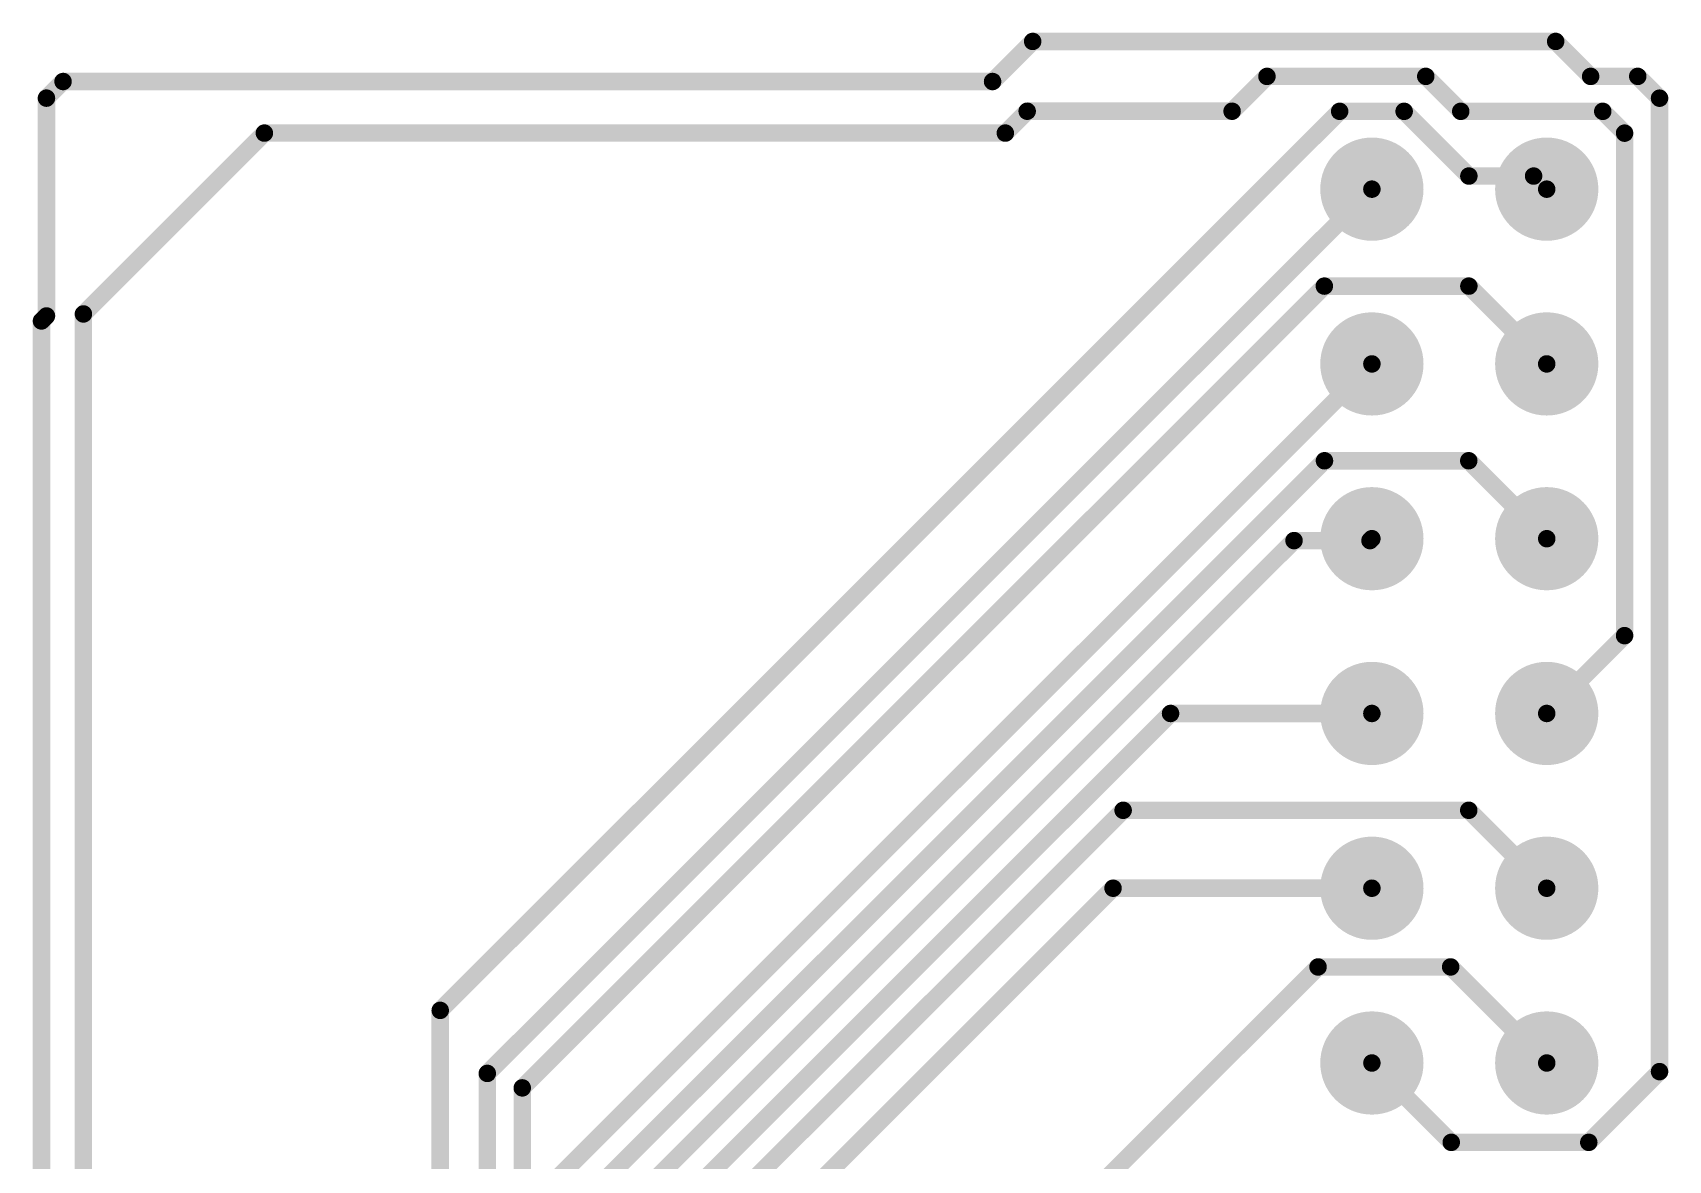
# Model space of a CAD drawing. Header units: inches. Extents: x 2.54 to 5.78, y 1.06 to 9.17.
# Drawn here: x 4.762 to 5.697, y 4.469 to 5.114 of the extents above; entities that cross this region are included whole.
import ezdxf

# ---------------------------------------------------------------- set-up
doc = ezdxf.new("R2010")
doc.units = ezdxf.units.IN
doc.header["$MEASUREMENT"] = 0
for name, color, linetype in [('Multi-Layer', 9, 'Continuous'), ('Pad Holes', 156, 'Continuous'), ('Top Layer', 1, 'Continuous')]:
    doc.layers.add(name, color=color, linetype=linetype)

# ---------------------------------------------------------------- blocks, each defined once
blk = doc.blocks.new('HDR2X20_5')
at = {"layer": 'Multi-Layer'}
h = blk.add_hatch(color=9, dxfattribs=at)
edge = h.paths.add_edge_path()
edge.add_arc((1.4, 0.1), 0.02953, 0, 360)
h = blk.add_hatch(color=9, dxfattribs=at)
edge = h.paths.add_edge_path()
edge.add_arc((1.5, 0.1), 0.02953, 0, 360)
h = blk.add_hatch(color=9, dxfattribs=at)
edge = h.paths.add_edge_path()
edge.add_arc((1.6, 0.1), 0.02953, 0, 360)
h = blk.add_hatch(color=9, dxfattribs=at)
edge = h.paths.add_edge_path()
edge.add_arc((1.7, 0.1), 0.02953, 0, 360)
h = blk.add_hatch(color=9, dxfattribs=at)
edge = h.paths.add_edge_path()
edge.add_arc((1.8, 0.1), 0.02953, 0, 360)
h = blk.add_hatch(color=9, dxfattribs=at)
edge = h.paths.add_edge_path()
edge.add_arc((1.9, 0.1), 0.02953, 0, 360)
h = blk.add_hatch(color=9, dxfattribs=at)
edge = h.paths.add_edge_path()
edge.add_arc((1.4, 0), 0.02953, 0, 360)
h = blk.add_hatch(color=9, dxfattribs=at)
edge = h.paths.add_edge_path()
edge.add_arc((1.5, 0), 0.02953, 0, 360)
h = blk.add_hatch(color=9, dxfattribs=at)
edge = h.paths.add_edge_path()
edge.add_arc((1.6, 0), 0.02953, 0, 360)
h = blk.add_hatch(color=9, dxfattribs=at)
edge = h.paths.add_edge_path()
edge.add_arc((1.7, 0), 0.02953, 0, 360)
h = blk.add_hatch(color=9, dxfattribs=at)
edge = h.paths.add_edge_path()
edge.add_arc((1.8, 0), 0.02953, 0, 360)
h = blk.add_hatch(color=9, dxfattribs=at)
edge = h.paths.add_edge_path()
edge.add_arc((1.9, 0), 0.02953, 0, 360)
at = {"layer": 'Pad Holes'}
h = blk.add_hatch(color=7, dxfattribs=at)
edge = h.paths.add_edge_path()
edge.add_arc((1.4, 0.1), 0.01772, 0, 360)
h = blk.add_hatch(color=7, dxfattribs=at)
edge = h.paths.add_edge_path()
edge.add_arc((1.5, 0.1), 0.01772, 0, 360)
h = blk.add_hatch(color=7, dxfattribs=at)
edge = h.paths.add_edge_path()
edge.add_arc((1.6, 0.1), 0.01772, 0, 360)
h = blk.add_hatch(color=7, dxfattribs=at)
edge = h.paths.add_edge_path()
edge.add_arc((1.7, 0.1), 0.01772, 0, 360)
h = blk.add_hatch(color=7, dxfattribs=at)
edge = h.paths.add_edge_path()
edge.add_arc((1.8, 0.1), 0.01772, 0, 360)
h = blk.add_hatch(color=7, dxfattribs=at)
edge = h.paths.add_edge_path()
edge.add_arc((1.9, 0.1), 0.01772, 0, 360)
h = blk.add_hatch(color=7, dxfattribs=at)
edge = h.paths.add_edge_path()
edge.add_arc((1.4, 0), 0.01772, 0, 360)
h = blk.add_hatch(color=7, dxfattribs=at)
edge = h.paths.add_edge_path()
edge.add_arc((1.5, 0), 0.01772, 0, 360)
h = blk.add_hatch(color=7, dxfattribs=at)
edge = h.paths.add_edge_path()
edge.add_arc((1.6, 0), 0.01772, 0, 360)
h = blk.add_hatch(color=7, dxfattribs=at)
edge = h.paths.add_edge_path()
edge.add_arc((1.7, 0), 0.01772, 0, 360)
h = blk.add_hatch(color=7, dxfattribs=at)
edge = h.paths.add_edge_path()
edge.add_arc((1.8, 0), 0.01772, 0, 360)
h = blk.add_hatch(color=7, dxfattribs=at)
edge = h.paths.add_edge_path()
edge.add_arc((1.9, 0), 0.01772, 0, 360)
at = {"layer": 'Top Layer'}
h = blk.add_hatch(color=1, dxfattribs=at)
edge = h.paths.add_edge_path()
edge.add_arc((1.4, 0.1), 0.02953, 0, 360)
h = blk.add_hatch(color=1, dxfattribs=at)
edge = h.paths.add_edge_path()
edge.add_arc((1.5, 0.1), 0.02953, 0, 360)
h = blk.add_hatch(color=1, dxfattribs=at)
edge = h.paths.add_edge_path()
edge.add_arc((1.6, 0.1), 0.02953, 0, 360)
h = blk.add_hatch(color=1, dxfattribs=at)
edge = h.paths.add_edge_path()
edge.add_arc((1.7, 0.1), 0.02953, 0, 360)
h = blk.add_hatch(color=1, dxfattribs=at)
edge = h.paths.add_edge_path()
edge.add_arc((1.8, 0.1), 0.02953, 0, 360)
h = blk.add_hatch(color=1, dxfattribs=at)
edge = h.paths.add_edge_path()
edge.add_arc((1.9, 0.1), 0.02953, 0, 360)
h = blk.add_hatch(color=1, dxfattribs=at)
edge = h.paths.add_edge_path()
edge.add_arc((1.4, 0), 0.02953, 0, 360)
h = blk.add_hatch(color=1, dxfattribs=at)
edge = h.paths.add_edge_path()
edge.add_arc((1.5, 0), 0.02953, 0, 360)
h = blk.add_hatch(color=1, dxfattribs=at)
edge = h.paths.add_edge_path()
edge.add_arc((1.6, 0), 0.02953, 0, 360)
h = blk.add_hatch(color=1, dxfattribs=at)
edge = h.paths.add_edge_path()
edge.add_arc((1.7, 0), 0.02953, 0, 360)
h = blk.add_hatch(color=1, dxfattribs=at)
edge = h.paths.add_edge_path()
edge.add_arc((1.8, 0), 0.02953, 0, 360)
h = blk.add_hatch(color=1, dxfattribs=at)
edge = h.paths.add_edge_path()
edge.add_arc((1.9, 0), 0.02953, 0, 360)

msp = doc.modelspace()

# ---------------------------------------------------------------- linework, layer by layer
at = {"layer": 'Top Layer'}
for points in [[(5.311, 5.086, 0.01, 0.01, 0), (5.33394, 5.10894, 0.01, 0.01, 0)], [(5.33394, 5.10894, 0.01, 0.01, 0), (5.63306, 5.10894, 0.01, 0.01, 0)], [(5.63306, 5.10894, 0.01, 0.01, 0), (5.65306, 5.08894, 0.01, 0.01, 0)], [(4.76986, 5.0765, 0.01, 0.01, 0), (4.77936, 5.086, 0.01, 0.01, 0)], [(4.77936, 5.086, 0.01, 0.01, 0), (5.311, 5.086, 0.01, 0.01, 0)], [(5.448, 5.069, 0.01, 0.01, 0), (5.46794, 5.08894, 0.01, 0.01, 0)], [(5.46794, 5.08894, 0.01, 0.01, 0), (5.55876, 5.08894, 0.01, 0.01, 0)], [(5.55876, 5.08894, 0.01, 0.01, 0), (5.57876, 5.06894, 0.01, 0.01, 0)], [(5.65306, 5.08894, 0.01, 0.01, 0), (5.68, 5.08894, 0.01, 0.01, 0)], [(5.68, 5.08894, 0.01, 0.01, 0), (5.69248, 5.07646, 0.01, 0.01, 0)], [(4.76986, 4.95186, 0.01, 0.01, 0), (4.76986, 5.0765, 0.01, 0.01, 0)], [(5.69248, 4.51948, 0.01, 0.01, 0), (5.69248, 5.07646, 0.01, 0.01, 0)], [(4.99508, 4.55451, 0.01, 0.01, 0), (5.50951, 5.06894, 0.01, 0.01, 0)], [(5.3183, 5.0565, 0.01, 0.01, 0), (5.3308, 5.069, 0.01, 0.01, 0)], [(5.3308, 5.069, 0.01, 0.01, 0), (5.448, 5.069, 0.01, 0.01, 0)], [(5.50951, 5.06894, 0.01, 0.01, 0), (5.5464, 5.06894, 0.01, 0.01, 0)], [(5.5464, 5.06894, 0.01, 0.01, 0), (5.58342, 5.03191, 0.01, 0.01, 0)], [(5.57876, 5.06894, 0.01, 0.01, 0), (5.66, 5.06894, 0.01, 0.01, 0)], [(5.66, 5.06894, 0.01, 0.01, 0), (5.67248, 5.05646, 0.01, 0.01, 0)], [(4.791, 4.953, 0.01, 0.01, 0), (4.8945, 5.0565, 0.01, 0.01, 0)], [(4.8945, 5.0565, 0.01, 0.01, 0), (5.3183, 5.0565, 0.01, 0.01, 0)], [(5.67248, 4.76894, 0.01, 0.01, 0), (5.67248, 5.05646, 0.01, 0.01, 0)], [(5.58342, 5.03191, 0.01, 0.01, 0), (5.62045, 5.03191, 0.01, 0.01, 0)], [(5.62045, 5.03191, 0.01, 0.01, 0), (5.62795, 5.02441, 0.01, 0.01, 0)], [(5.022, 4.51846, 0.01, 0.01, 0), (5.52795, 5.02441, 0.01, 0.01, 0)], [(5.042, 4.51017, 0.01, 0.01, 0), (5.50076, 4.96894, 0.01, 0.01, 0)], [(5.50076, 4.96894, 0.01, 0.01, 0), (5.58342, 4.96894, 0.01, 0.01, 0)], [(5.58342, 4.96894, 0.01, 0.01, 0), (5.62795, 4.92441, 0.01, 0.01, 0)], [(4.767, 4.949, 0.01, 0.01, 0), (4.76986, 4.95186, 0.01, 0.01, 0)], [(4.767, 4.16284, 0.01, 0.01, 0), (4.767, 4.949, 0.01, 0.01, 0)], [(4.791, 4.144, 0.01, 0.01, 0), (4.791, 4.953, 0.01, 0.01, 0)], [(5.062, 4.45846, 0.01, 0.01, 0), (5.52795, 4.92441, 0.01, 0.01, 0)], [(5.082, 4.45017, 0.01, 0.01, 0), (5.50083, 4.869, 0.01, 0.01, 0)], [(5.50083, 4.869, 0.01, 0.01, 0), (5.58336, 4.869, 0.01, 0.01, 0)], [(5.58336, 4.869, 0.01, 0.01, 0), (5.62795, 4.82441, 0.01, 0.01, 0)], [(5.107, 4.44689, 0.01, 0.01, 0), (5.48342, 4.82331, 0.01, 0.01, 0)], [(5.48342, 4.82331, 0.01, 0.01, 0), (5.52686, 4.82331, 0.01, 0.01, 0)], [(5.52686, 4.82331, 0.01, 0.01, 0), (5.52795, 4.82441, 0.01, 0.01, 0)], [(5.62795, 4.72441, 0.01, 0.01, 0), (5.67248, 4.76894, 0.01, 0.01, 0)], [(5.131, 4.44261, 0.01, 0.01, 0), (5.4128, 4.72441, 0.01, 0.01, 0)], [(5.4128, 4.72441, 0.01, 0.01, 0), (5.52795, 4.72441, 0.01, 0.01, 0)], [(5.165, 4.44832, 0.01, 0.01, 0), (5.38568, 4.669, 0.01, 0.01, 0)], [(5.38568, 4.669, 0.01, 0.01, 0), (5.58336, 4.669, 0.01, 0.01, 0)], [(5.58336, 4.669, 0.01, 0.01, 0), (5.62795, 4.62441, 0.01, 0.01, 0)], [(5.1859, 4.4304, 0.01, 0.01, 0), (5.37991, 4.62441, 0.01, 0.01, 0)], [(5.37991, 4.62441, 0.01, 0.01, 0), (5.52795, 4.62441, 0.01, 0.01, 0)], [(5.23803, 4.32024, 0.01, 0.01, 0), (5.49716, 4.57936, 0.01, 0.01, 0)], [(5.49716, 4.57936, 0.01, 0.01, 0), (5.573, 4.57936, 0.01, 0.01, 0)], [(5.573, 4.57936, 0.01, 0.01, 0), (5.62795, 4.52441, 0.01, 0.01, 0)], [(4.99508, 4.07894, 0.01, 0.01, 0), (4.99508, 4.55451, 0.01, 0.01, 0)], [(5.52795, 4.52441, 0.01, 0.01, 0), (5.57336, 4.479, 0.01, 0.01, 0)], [(5.022, 4.12146, 0.01, 0.01, 0), (5.022, 4.51846, 0.01, 0.01, 0)], [(5.652, 4.479, 0.01, 0.01, 0), (5.69248, 4.51948, 0.01, 0.01, 0)], [(5.042, 4.12974, 0.01, 0.01, 0), (5.042, 4.51017, 0.01, 0.01, 0)], [(5.57336, 4.479, 0.01, 0.01, 0), (5.652, 4.479, 0.01, 0.01, 0)]]:
    msp.add_lwpolyline(points, format="xyseb", dxfattribs=at)
for points in [[(5.33144, 5.10894, 0.005, 0.005, 1), (5.33644, 5.10894, 0.005, 0.005, 1)], [(5.33144, 5.10894, 0.005, 0.005, 1), (5.33644, 5.10894, 0.005, 0.005, 1)], [(5.63056, 5.10894, 0.005, 0.005, 1), (5.63556, 5.10894, 0.005, 0.005, 1)], [(5.63056, 5.10894, 0.005, 0.005, 1), (5.63556, 5.10894, 0.005, 0.005, 1)], [(4.77686, 5.086, 0.005, 0.005, 1), (4.78186, 5.086, 0.005, 0.005, 1)], [(4.77686, 5.086, 0.005, 0.005, 1), (4.78186, 5.086, 0.005, 0.005, 1)], [(5.3085, 5.086, 0.005, 0.005, 1), (5.3135, 5.086, 0.005, 0.005, 1)], [(5.3085, 5.086, 0.005, 0.005, 1), (5.3135, 5.086, 0.005, 0.005, 1)], [(5.46544, 5.08894, 0.005, 0.005, 1), (5.47044, 5.08894, 0.005, 0.005, 1)], [(5.46544, 5.08894, 0.005, 0.005, 1), (5.47044, 5.08894, 0.005, 0.005, 1)], [(5.55626, 5.08894, 0.005, 0.005, 1), (5.56126, 5.08894, 0.005, 0.005, 1)], [(5.55626, 5.08894, 0.005, 0.005, 1), (5.56126, 5.08894, 0.005, 0.005, 1)], [(5.65056, 5.08894, 0.005, 0.005, 1), (5.65556, 5.08894, 0.005, 0.005, 1)], [(5.65056, 5.08894, 0.005, 0.005, 1), (5.65556, 5.08894, 0.005, 0.005, 1)], [(5.6775, 5.08894, 0.005, 0.005, 1), (5.6825, 5.08894, 0.005, 0.005, 1)], [(5.6775, 5.08894, 0.005, 0.005, 1), (5.6825, 5.08894, 0.005, 0.005, 1)], [(4.76736, 5.0765, 0.005, 0.005, 1), (4.77236, 5.0765, 0.005, 0.005, 1)], [(4.76736, 5.0765, 0.005, 0.005, 1), (4.77236, 5.0765, 0.005, 0.005, 1)], [(5.68998, 5.07646, 0.005, 0.005, 1), (5.69498, 5.07646, 0.005, 0.005, 1)], [(5.68998, 5.07646, 0.005, 0.005, 1), (5.69498, 5.07646, 0.005, 0.005, 1)], [(5.3283, 5.069, 0.005, 0.005, 1), (5.3333, 5.069, 0.005, 0.005, 1)], [(5.3283, 5.069, 0.005, 0.005, 1), (5.3333, 5.069, 0.005, 0.005, 1)], [(5.4455, 5.069, 0.005, 0.005, 1), (5.4505, 5.069, 0.005, 0.005, 1)], [(5.4455, 5.069, 0.005, 0.005, 1), (5.4505, 5.069, 0.005, 0.005, 1)], [(5.50701, 5.06894, 0.005, 0.005, 1), (5.51201, 5.06894, 0.005, 0.005, 1)], [(5.50701, 5.06894, 0.005, 0.005, 1), (5.51201, 5.06894, 0.005, 0.005, 1)], [(5.5439, 5.06894, 0.005, 0.005, 1), (5.5489, 5.06894, 0.005, 0.005, 1)], [(5.5439, 5.06894, 0.005, 0.005, 1), (5.5489, 5.06894, 0.005, 0.005, 1)], [(5.57626, 5.06894, 0.005, 0.005, 1), (5.58126, 5.06894, 0.005, 0.005, 1)], [(5.57626, 5.06894, 0.005, 0.005, 1), (5.58126, 5.06894, 0.005, 0.005, 1)], [(5.6575, 5.06894, 0.005, 0.005, 1), (5.6625, 5.06894, 0.005, 0.005, 1)], [(5.6575, 5.06894, 0.005, 0.005, 1), (5.6625, 5.06894, 0.005, 0.005, 1)], [(4.892, 5.0565, 0.005, 0.005, 1), (4.897, 5.0565, 0.005, 0.005, 1)], [(4.892, 5.0565, 0.005, 0.005, 1), (4.897, 5.0565, 0.005, 0.005, 1)], [(5.3158, 5.0565, 0.005, 0.005, 1), (5.3208, 5.0565, 0.005, 0.005, 1)], [(5.3158, 5.0565, 0.005, 0.005, 1), (5.3208, 5.0565, 0.005, 0.005, 1)], [(5.66998, 5.05646, 0.005, 0.005, 1), (5.67498, 5.05646, 0.005, 0.005, 1)], [(5.66998, 5.05646, 0.005, 0.005, 1), (5.67498, 5.05646, 0.005, 0.005, 1)], [(5.58092, 5.03191, 0.005, 0.005, 1), (5.58592, 5.03191, 0.005, 0.005, 1)], [(5.58092, 5.03191, 0.005, 0.005, 1), (5.58592, 5.03191, 0.005, 0.005, 1)], [(5.61795, 5.03191, 0.005, 0.005, 1), (5.62295, 5.03191, 0.005, 0.005, 1)], [(5.61795, 5.03191, 0.005, 0.005, 1), (5.62295, 5.03191, 0.005, 0.005, 1)], [(5.52545, 5.02441, 0.005, 0.005, 1), (5.53045, 5.02441, 0.005, 0.005, 1)], [(5.62545, 5.02441, 0.005, 0.005, 1), (5.63045, 5.02441, 0.005, 0.005, 1)], [(5.49826, 4.96894, 0.005, 0.005, 1), (5.50326, 4.96894, 0.005, 0.005, 1)], [(5.49826, 4.96894, 0.005, 0.005, 1), (5.50326, 4.96894, 0.005, 0.005, 1)], [(5.58092, 4.96894, 0.005, 0.005, 1), (5.58592, 4.96894, 0.005, 0.005, 1)], [(5.58092, 4.96894, 0.005, 0.005, 1), (5.58592, 4.96894, 0.005, 0.005, 1)], [(4.7645, 4.949, 0.005, 0.005, 1), (4.7695, 4.949, 0.005, 0.005, 1)], [(4.7645, 4.949, 0.005, 0.005, 1), (4.7695, 4.949, 0.005, 0.005, 1)], [(4.76736, 4.95186, 0.005, 0.005, 1), (4.77236, 4.95186, 0.005, 0.005, 1)], [(4.76736, 4.95186, 0.005, 0.005, 1), (4.77236, 4.95186, 0.005, 0.005, 1)], [(4.7885, 4.953, 0.005, 0.005, 1), (4.7935, 4.953, 0.005, 0.005, 1)], [(4.7885, 4.953, 0.005, 0.005, 1), (4.7935, 4.953, 0.005, 0.005, 1)], [(5.52545, 4.92441, 0.005, 0.005, 1), (5.53045, 4.92441, 0.005, 0.005, 1)], [(5.62545, 4.92441, 0.005, 0.005, 1), (5.63045, 4.92441, 0.005, 0.005, 1)], [(5.49833, 4.869, 0.005, 0.005, 1), (5.50333, 4.869, 0.005, 0.005, 1)], [(5.49833, 4.869, 0.005, 0.005, 1), (5.50333, 4.869, 0.005, 0.005, 1)], [(5.58086, 4.869, 0.005, 0.005, 1), (5.58586, 4.869, 0.005, 0.005, 1)], [(5.58086, 4.869, 0.005, 0.005, 1), (5.58586, 4.869, 0.005, 0.005, 1)], [(5.48092, 4.82331, 0.005, 0.005, 1), (5.48592, 4.82331, 0.005, 0.005, 1)], [(5.48092, 4.82331, 0.005, 0.005, 1), (5.48592, 4.82331, 0.005, 0.005, 1)], [(5.52436, 4.82331, 0.005, 0.005, 1), (5.52936, 4.82331, 0.005, 0.005, 1)], [(5.52436, 4.82331, 0.005, 0.005, 1), (5.52936, 4.82331, 0.005, 0.005, 1)], [(5.52545, 4.82441, 0.005, 0.005, 1), (5.53045, 4.82441, 0.005, 0.005, 1)], [(5.62545, 4.82441, 0.005, 0.005, 1), (5.63045, 4.82441, 0.005, 0.005, 1)], [(5.66998, 4.76894, 0.005, 0.005, 1), (5.67498, 4.76894, 0.005, 0.005, 1)], [(5.66998, 4.76894, 0.005, 0.005, 1), (5.67498, 4.76894, 0.005, 0.005, 1)], [(5.4103, 4.72441, 0.005, 0.005, 1), (5.4153, 4.72441, 0.005, 0.005, 1)], [(5.4103, 4.72441, 0.005, 0.005, 1), (5.4153, 4.72441, 0.005, 0.005, 1)], [(5.52545, 4.72441, 0.005, 0.005, 1), (5.53045, 4.72441, 0.005, 0.005, 1)], [(5.62545, 4.72441, 0.005, 0.005, 1), (5.63045, 4.72441, 0.005, 0.005, 1)], [(5.38318, 4.669, 0.005, 0.005, 1), (5.38818, 4.669, 0.005, 0.005, 1)], [(5.38318, 4.669, 0.005, 0.005, 1), (5.38818, 4.669, 0.005, 0.005, 1)], [(5.58086, 4.669, 0.005, 0.005, 1), (5.58586, 4.669, 0.005, 0.005, 1)], [(5.58086, 4.669, 0.005, 0.005, 1), (5.58586, 4.669, 0.005, 0.005, 1)], [(5.37741, 4.62441, 0.005, 0.005, 1), (5.38241, 4.62441, 0.005, 0.005, 1)], [(5.37741, 4.62441, 0.005, 0.005, 1), (5.38241, 4.62441, 0.005, 0.005, 1)], [(5.52545, 4.62441, 0.005, 0.005, 1), (5.53045, 4.62441, 0.005, 0.005, 1)], [(5.62545, 4.62441, 0.005, 0.005, 1), (5.63045, 4.62441, 0.005, 0.005, 1)], [(5.49466, 4.57936, 0.005, 0.005, 1), (5.49966, 4.57936, 0.005, 0.005, 1)], [(5.49466, 4.57936, 0.005, 0.005, 1), (5.49966, 4.57936, 0.005, 0.005, 1)], [(5.5705, 4.57936, 0.005, 0.005, 1), (5.5755, 4.57936, 0.005, 0.005, 1)], [(5.5705, 4.57936, 0.005, 0.005, 1), (5.5755, 4.57936, 0.005, 0.005, 1)], [(4.99258, 4.55451, 0.005, 0.005, 1), (4.99758, 4.55451, 0.005, 0.005, 1)], [(4.99258, 4.55451, 0.005, 0.005, 1), (4.99758, 4.55451, 0.005, 0.005, 1)], [(5.52545, 4.52441, 0.005, 0.005, 1), (5.53045, 4.52441, 0.005, 0.005, 1)], [(5.62545, 4.52441, 0.005, 0.005, 1), (5.63045, 4.52441, 0.005, 0.005, 1)], [(5.0195, 4.51846, 0.005, 0.005, 1), (5.0245, 4.51846, 0.005, 0.005, 1)], [(5.0195, 4.51846, 0.005, 0.005, 1), (5.0245, 4.51846, 0.005, 0.005, 1)], [(5.68998, 4.51948, 0.005, 0.005, 1), (5.69498, 4.51948, 0.005, 0.005, 1)], [(5.68998, 4.51948, 0.005, 0.005, 1), (5.69498, 4.51948, 0.005, 0.005, 1)], [(5.0395, 4.51017, 0.005, 0.005, 1), (5.0445, 4.51017, 0.005, 0.005, 1)], [(5.0395, 4.51017, 0.005, 0.005, 1), (5.0445, 4.51017, 0.005, 0.005, 1)], [(5.57086, 4.479, 0.005, 0.005, 1), (5.57586, 4.479, 0.005, 0.005, 1)], [(5.57086, 4.479, 0.005, 0.005, 1), (5.57586, 4.479, 0.005, 0.005, 1)], [(5.6495, 4.479, 0.005, 0.005, 1), (5.6545, 4.479, 0.005, 0.005, 1)], [(5.6495, 4.479, 0.005, 0.005, 1), (5.6545, 4.479, 0.005, 0.005, 1)]]:
    msp.add_lwpolyline(points, format="xyseb", close=True, dxfattribs=at)

# ---------------------------------------------------------------- block references
at = {"rotation": 90}
msp.add_blockref('HDR2X20_5', (5.62795, 3.12441), dxfattribs=at)

doc.saveas('drawing.dxf')
